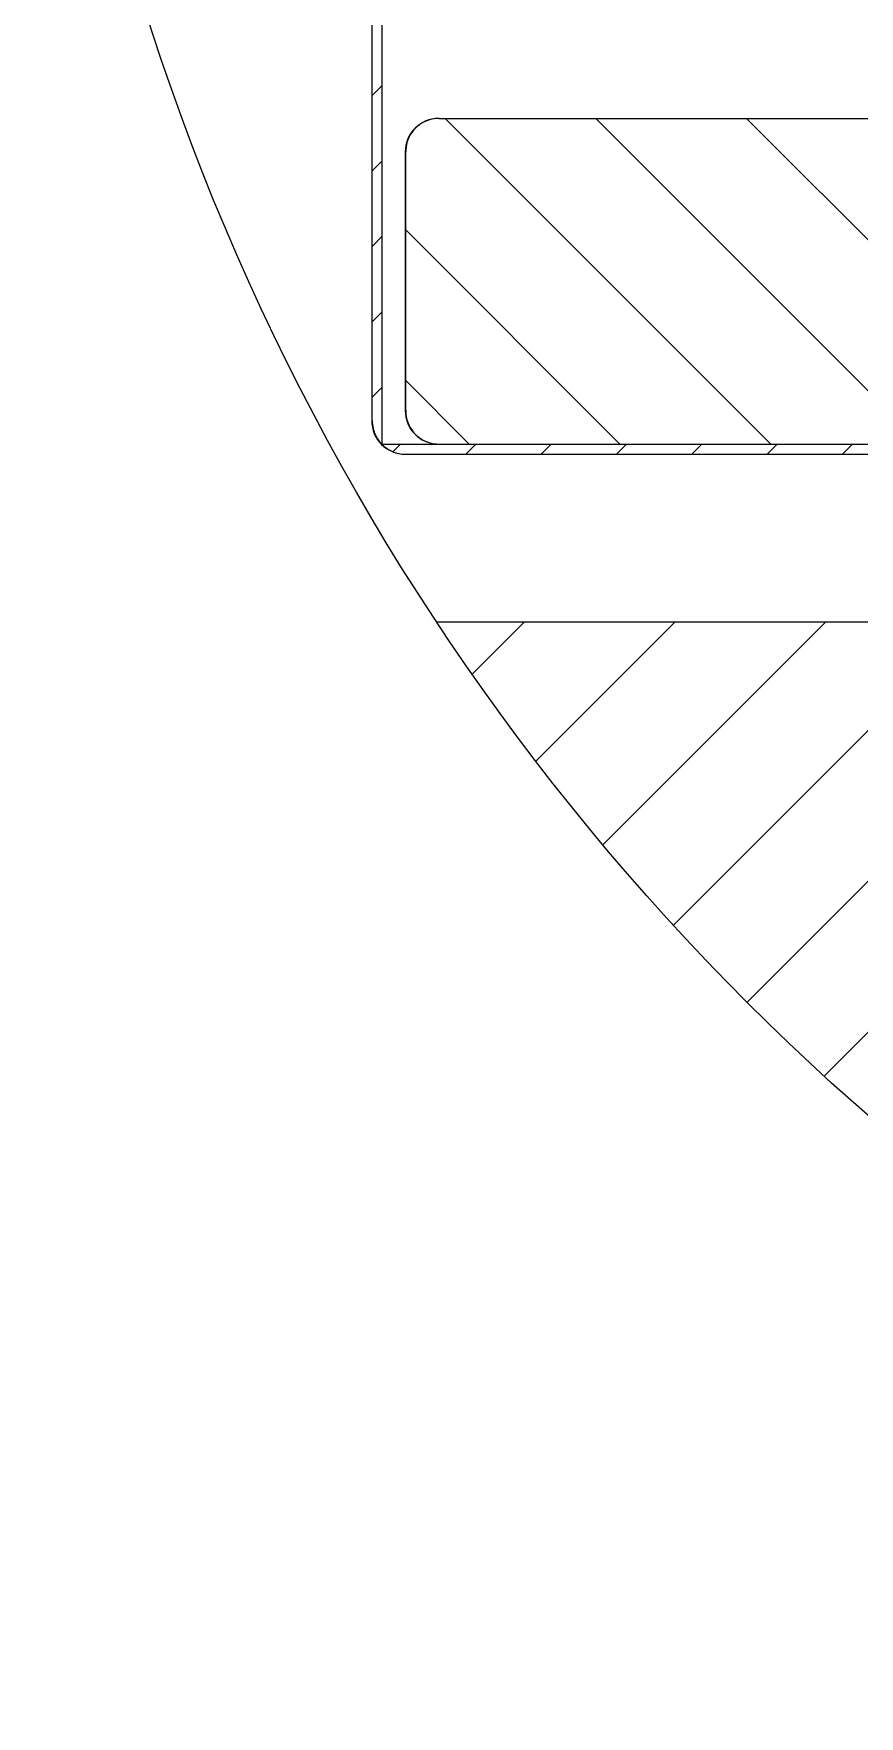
# Model space of a CAD drawing. Header units: millimetres. Extents: x -48 to 1187, y 2 to 839.
# Drawn here: x 536.6 to 561.2, y 111 to 161.1 of the extents above; entities that cross this region are included whole.
import ezdxf

# ---------------------------------------------------------------- set-up
doc = ezdxf.new("R2010")
doc.units = ezdxf.units.MM

# ---------------------------------------------------------------- blocks, each defined once
blk = doc.blocks.new('SW_HATCH_5')
at = {"color": 0, "linetype": 'Continuous', "lineweight": 18}
for p, q in [((-105.648, 31.3), (-105.348, 31.601)), ((-93.773, 20.922), (-103.473, 30.622)), ((-89.283, 20.922), (-98.983, 30.622)), ((-89.002, 25.131), (-94.493, 30.622)), ((-105.648, 29.055), (-105.348, 29.355)), ((-105.648, 26.81), (-105.348, 27.11)), ((-98.263, 20.922), (-104.648, 27.307)), ((-105.648, 24.565), (-105.348, 24.865)), ((-105.648, 22.32), (-105.348, 22.62)), ((-102.753, 20.922), (-104.648, 22.817)), ((-105.02, 20.703), (-104.802, 20.922)), ((-102.857, 20.622), (-102.557, 20.922)), ((-100.611, 20.622), (-100.311, 20.922)), ((-98.366, 20.622), (-98.066, 20.922)), ((-96.121, 20.622), (-95.821, 20.922)), ((-93.876, 20.622), (-93.576, 20.922)), ((-91.631, 20.622), (-91.331, 20.922)), ((-102.666, 14.078), (-101.121, 15.622)), ((-100.769, 11.485), (-96.631, 15.622)), ((-98.771, 8.992), (-92.141, 15.622)), ((-96.673, 6.6), (-89.651, 13.622)), ((-94.477, 4.305), (-86.322, 12.461)), ((-92.183, 2.109), (-86.322, 7.971))]:
    blk.add_line(p, q, dxfattribs=at)

msp = doc.modelspace()

# ---------------------------------------------------------------- linework, layer by layer
at = {"color": 7, "linetype": 'Continuous', "lineweight": 25}
for p, q in [((546.700144, 183.530364), (546.700144, 149.530365)), ((546.712482, 149.530365), (546.712482, 183.530364)), ((547.012532, 148.830365), (547.012532, 183.530364)), ((548.712874, 158.530365), (569.219405, 158.530365)), ((547.700131, 157.530365), (547.700131, 149.830365)), ((547.712678, 157.530365), (547.700131, 157.530365)), ((547.712678, 149.830365), (547.712678, 157.530365)), ((547.700131, 149.830365), (547.712678, 149.830365)), ((546.700144, 149.530365), (546.712482, 149.530365)), ((547.012532, 148.830365), (562.632495, 148.830365)), ((548.712874, 148.830365), (563.315207, 148.830365)), ((547.712678, 148.530365), (562.600726, 148.530365)), ((562.666679, 143.530365), (548.646146, 143.530365))]:
    msp.add_line(p, q, dxfattribs=at)
at = {"color": 7, "linetype": 'Continuous', "lineweight": 18}
msp.add_circle((609.200173, 183.526684), 72.572572, dxfattribs=at)
at = {"color": 7, "linetype": 'Continuous', "lineweight": 25}
for centre, radius, start, end in [((548.700138, 157.530358), 1.000007, 90.0011113, 179.9996357), ((548.700138, 149.830371), 1.000007, 180.0003776, 269.9988887), ((547.7001, 149.530321), 0.999956, 179.997476, 270.0018037)]:
    msp.add_arc(centre, radius, start, end, dxfattribs=at)
for points, knots in [([(548.712874, 158.530365), (548.690367, 158.529888), (548.555925, 158.527041), (548.352408, 158.476544), (548.094201, 158.332481), (547.883082, 158.120634), (547.737307, 157.829506), (547.720371, 157.6238), (547.712678, 157.530365)], [0, 0, 0, 0, 0.0431615446, 0.2578182605, 0.3922379759, 0.6068191518, 0.8214099063, 1, 1, 1, 1]), ([(547.712678, 149.830365), (547.717736, 149.754071), (547.727447, 149.607601), (547.815558, 149.362233), (547.985541, 149.115793), (548.263143, 148.916484), (548.521285, 148.837389), (548.673054, 148.831825), (548.712874, 148.830365)], [0, 0, 0, 0, 0.145881454, 0.280064255, 0.494595939, 0.709122922, 0.923682383, 1, 1, 1, 1]), ([(546.712482, 149.530365), (546.717793, 149.452113), (546.727868, 149.303675), (546.818128, 149.056975), (546.989536, 148.81154), (547.268321, 148.613836), (547.525008, 148.536925), (547.674817, 148.531688), (547.712678, 148.530365)], [0, 0, 0, 0, 0.149604451, 0.283791401, 0.49832488, 0.712862493, 0.927432329, 1, 1, 1, 1])]:
    msp.add_open_spline(points, degree=3, knots=knots, dxfattribs=at)

# ---------------------------------------------------------------- block references
at = {"color": 7, "linetype": 'Continuous', "lineweight": 18}
msp.add_blockref('SW_HATCH_5', (652.36094, 127.908351), dxfattribs=at)

doc.saveas('drawing.dxf')
